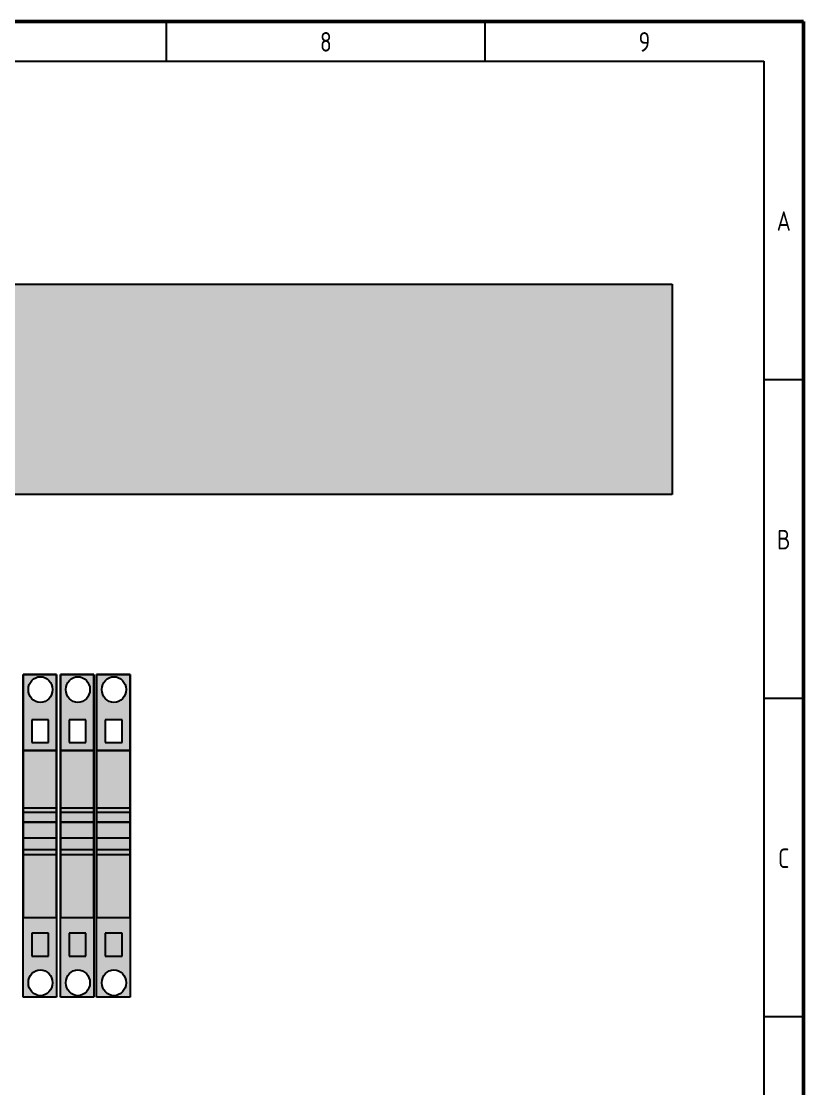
# Model space of a CAD drawing. Header units: millimetres. Extents: x 10 to 410, y 10 to 275.
# Drawn here: x 311.8 to 410, y 141 to 275 of the extents above; entities that cross this region are included whole.
import ezdxf
from ezdxf.enums import TextEntityAlignment as Align

# ---------------------------------------------------------------- set-up
doc = ezdxf.new("R2010")
doc.units = ezdxf.units.MM
doc.linetypes.add('Caddy_Solid', pattern=[0])
doc.styles.add('Caddy_Vectorfont1p', font='isocp___.ttf', dxfattribs={"width": 0.9})

# ---------------------------------------------------------------- blocks, each defined once
blk = doc.blocks.new('Blk1')
at = {"linetype": 'Caddy_Solid', "lineweight": 50}
for p, q in [((10, 275), (410, 275)), ((410, 275), (410, 10))]:
    blk.add_line(p, q, dxfattribs=at)
at = {"linetype": 'Caddy_Solid', "lineweight": 25}
for p, q in [((330, 270), (330, 275)), ((370, 270), (370, 275)), ((15, 270), (405, 270)), ((405, 270), (405, 30)), ((410, 230), (405, 230)), ((410, 190), (405, 190)), ((410, 150), (405, 150))]:
    blk.add_line(p, q, dxfattribs=at)
at = {"lineweight": 25, "style": 'Caddy_Vectorfont1p', "width": 0.9}
for s, p in [('8', (350, 271.2)), ('9', (390, 271.2)), ('A', (407.5, 248.7)), ('B', (407.5, 208.7)), ('C', (407.5, 168.7))]:
    blk.add_text(s, height=2.45, dxfattribs=at).set_placement(p, align=Align.CENTER)
blk = doc.blocks.new('Blk332')
at = {"linetype": 'Caddy_Solid', "lineweight": 25}
for p, q in [((63.9, 242), (393.5, 242)), ((393.5, 242), (393.5, 215.6)), ((393.5, 215.6), (63.9, 215.6))]:
    blk.add_line(p, q, dxfattribs=at)
blk = doc.blocks.new('Blk365')
at = {"color": 2, "linetype": 'Caddy_Solid', "lineweight": 25, "true_color": 0xffff00}
for p, q in [((315.16, 187.32), (313.06, 187.32)), ((313.06, 187.32), (313.06, 184.44)), ((315.16, 184.44), (315.16, 187.32)), ((313.06, 184.44), (315.16, 184.44))]:
    blk.add_line(p, q, dxfattribs=at)
blk = doc.blocks.new('Blk366')
at = {"linetype": 'Caddy_Solid', "lineweight": 25}
for p, q in [((315.16, 160.5), (313.06, 160.5)), ((313.06, 160.5), (313.06, 157.62)), ((315.16, 157.62), (315.16, 160.5)), ((313.06, 157.62), (315.16, 157.62))]:
    blk.add_line(p, q, dxfattribs=at)
blk = doc.blocks.new('Blk364')
for points in [[(316.17, 192.99), (316.17, 183.45), (311.97, 183.45), (311.97, 192.99), (316.17, 192.99), (314.28, 189.49), (314.41, 189.5), (314.54, 189.54), (314.67, 189.58), (314.79, 189.63), (314.91, 189.7), (315.02, 189.77), (315.12, 189.86), (315.22, 189.95), (315.31, 190.06), (315.39, 190.17), (315.46, 190.29), (315.52, 190.42), (315.57, 190.55), (315.61, 190.68), (315.64, 190.82), (315.66, 190.96), (315.66, 191.1), (315.66, 191.24), (315.64, 191.38), (315.61, 191.52), (315.57, 191.65), (315.52, 191.78), (315.46, 191.91), (315.39, 192.03), (315.31, 192.14), (315.22, 192.25), (315.12, 192.34), (315.02, 192.43), (314.91, 192.5), (314.79, 192.57), (314.67, 192.62), (314.54, 192.66), (314.41, 192.7), (314.28, 192.71), (314.15, 192.72), (314.02, 192.71), (313.89, 192.7), (313.76, 192.66), (313.63, 192.62), (313.51, 192.57), (313.4, 192.5), (313.28, 192.43), (313.18, 192.34), (313.08, 192.25), (312.99, 192.14), (312.91, 192.03), (312.84, 191.91), (312.78, 191.78), (312.73, 191.65), (312.69, 191.52), (312.66, 191.38), (312.65, 191.24), (312.64, 191.1), (312.65, 190.96), (312.66, 190.82), (312.69, 190.68), (312.73, 190.55), (312.78, 190.42), (312.84, 190.29), (312.91, 190.17), (312.99, 190.06), (313.08, 189.95), (313.18, 189.86), (313.28, 189.77), (313.4, 189.7), (313.51, 189.63), (313.63, 189.58), (313.76, 189.54), (313.89, 189.5), (314.02, 189.49), (314.15, 189.48), (314.28, 189.49), (316.17, 192.99), (315.16, 187.32), (313.06, 187.32), (313.06, 184.44), (315.16, 184.44), (315.16, 187.32)], [(316.17, 175.71), (316.17, 183.45), (311.97, 183.45), (311.97, 175.71), (316.08, 175.71)], [(316.17, 176.25), (311.97, 176.25), (311.97, 175.71), (316.08, 175.71), (316.17, 175.71)], [(316.17, 175.71), (316.17, 170.4), (311.97, 170.4), (311.97, 175.71), (316.08, 175.71)], [(315.83, 175.71), (311.97, 175.71), (311.97, 174.45), (316.17, 174.45), (316.17, 175.71)], [(316.17, 170.4), (316.17, 162.48), (311.97, 162.48), (311.97, 170.4)], [(311.97, 162.48), (316.17, 162.48), (316.17, 152.49), (311.97, 152.49), (311.97, 162.48), (313.06, 160.5), (315.16, 160.5), (315.16, 157.62), (313.06, 157.62), (313.06, 160.5), (311.97, 162.48), (314.02, 155.9), (313.89, 155.89), (313.76, 155.85), (313.63, 155.81), (313.51, 155.76), (313.4, 155.69), (313.28, 155.62), (313.18, 155.53), (313.08, 155.44), (312.99, 155.33), (312.91, 155.22), (312.84, 155.1), (312.78, 154.97), (312.73, 154.84), (312.69, 154.71), (312.66, 154.57), (312.65, 154.43), (312.64, 154.29), (312.65, 154.15), (312.66, 154.01), (312.69, 153.87), (312.73, 153.74), (312.78, 153.61), (312.84, 153.48), (312.91, 153.36), (312.99, 153.25), (313.08, 153.14), (313.18, 153.05), (313.28, 152.96), (313.4, 152.89), (313.51, 152.82), (313.63, 152.77), (313.76, 152.73), (313.89, 152.69), (314.02, 152.68), (314.15, 152.67), (314.28, 152.68), (314.41, 152.69), (314.54, 152.73), (314.67, 152.77), (314.79, 152.82), (314.91, 152.89), (315.02, 152.96), (315.12, 153.05), (315.22, 153.14), (315.31, 153.25), (315.39, 153.36), (315.46, 153.48), (315.52, 153.61), (315.57, 153.74), (315.61, 153.87), (315.64, 154.01), (315.66, 154.15), (315.66, 154.29), (315.66, 154.43), (315.64, 154.57), (315.61, 154.71), (315.57, 154.84), (315.52, 154.97), (315.46, 155.1), (315.39, 155.22), (315.31, 155.33), (315.22, 155.44), (315.12, 155.53), (315.02, 155.62), (314.91, 155.69), (314.79, 155.76), (314.67, 155.81), (314.54, 155.85), (314.41, 155.89), (314.28, 155.9), (314.15, 155.91), (314.02, 155.9)]]:
    blk.add_hatch(color=254).paths.add_polyline_path(points)
at = {"linetype": 'Caddy_Solid', "lineweight": 25}
for p, q in [((311.97, 152.49), (311.97, 192.99)), ((311.97, 183.45), (311.97, 192.99)), ((311.97, 192.99), (316.17, 192.99)), ((316.17, 192.99), (316.17, 152.49)), ((316.17, 192.99), (316.17, 183.45)), ((315.16, 187.32), (313.06, 187.32)), ((313.06, 187.32), (313.06, 184.44)), ((315.16, 184.44), (315.16, 187.32)), ((313.06, 184.44), (315.16, 184.44)), ((316.17, 183.45), (311.97, 183.45)), ((311.97, 183.45), (311.97, 162.48)), ((316.17, 162.48), (316.17, 183.45)), ((311.97, 174.45), (311.97, 176.43)), ((311.97, 176.25), (316.17, 176.25)), ((311.97, 176.25), (316.17, 176.25)), ((311.97, 174.45), (311.97, 176.25)), ((311.97, 176.25), (316.17, 176.25)), ((311.97, 175.71), (316.08, 175.71)), ((315.83, 175.71), (316.17, 175.71)), ((316.17, 174.36), (316.17, 176.79)), ((316.17, 176.25), (316.17, 174.45)), ((311.97, 174.45), (316.17, 174.45)), ((316.17, 174.45), (311.97, 174.45)), ((311.97, 174.45), (316.17, 174.45)), ((311.97, 172.47), (316.17, 172.47)), ((311.97, 171.03), (316.17, 171.03)), ((311.97, 152.49), (311.97, 162.48)), ((311.97, 162.48), (316.17, 162.48)), ((316.17, 162.48), (316.17, 152.49)), ((316.17, 152.49), (311.97, 152.49)), ((316.17, 152.49), (311.97, 152.49))]:
    blk.add_line(p, q, dxfattribs=at)
at = {"color": 2, "linetype": 'Caddy_Solid', "lineweight": 25, "true_color": 0xffff00}
for p, q in [((311.97, 192.99), (316.17, 192.99)), ((311.97, 192.99), (311.97, 183.45)), ((316.17, 192.99), (311.97, 192.99)), ((316.17, 183.45), (316.17, 192.99))]:
    blk.add_line(p, q, dxfattribs=at)
at = {"color": 3, "linetype": 'Caddy_Solid', "lineweight": 25, "true_color": 0x00ff00}
for p, q in [((311.97, 183.45), (316.08, 183.45)), ((311.97, 183.45), (316.17, 183.45)), ((316.17, 183.45), (311.97, 183.45)), ((311.97, 183.45), (311.97, 162.48)), ((316.17, 183.45), (311.97, 183.45)), ((316.17, 162.48), (316.17, 183.45)), ((311.97, 170.4), (316.08, 170.4)), ((311.97, 170.4), (316.17, 170.4)), ((311.97, 162.48), (316.08, 162.48)), ((311.97, 162.48), (316.17, 162.48)), ((311.97, 162.48), (316.17, 162.48))]:
    blk.add_line(p, q, dxfattribs=at)
at = {"color": 2, "linetype": 'Caddy_Solid', "lineweight": 25, "true_color": 0xffff00}
blk.add_ellipse((314.15, 191.1), major_axis=(0, 1.62), ratio=0.933333, dxfattribs=at)
at = {"linetype": 'Caddy_Solid', "lineweight": 25}
for centre, ratio in [((314.15, 191.1), 0.933334), ((314.15, 154.29), 0.933333)]:
    blk.add_ellipse(centre, major_axis=(0, 1.62), ratio=ratio, dxfattribs=at)
for name in ['Blk365', 'Blk366']:
    blk.add_blockref(name, (0, 0, 1))
blk = doc.blocks.new('Blk368')
at = {"color": 2, "linetype": 'Caddy_Solid', "lineweight": 25, "true_color": 0xffff00}
for p, q in [((319.86, 187.32), (317.76, 187.32)), ((317.76, 187.32), (317.76, 184.44)), ((319.86, 184.44), (319.86, 187.32)), ((317.76, 184.44), (319.86, 184.44))]:
    blk.add_line(p, q, dxfattribs=at)
blk = doc.blocks.new('Blk369')
at = {"linetype": 'Caddy_Solid', "lineweight": 25}
for p, q in [((319.86, 160.5), (317.76, 160.5)), ((317.76, 160.5), (317.76, 157.62)), ((319.86, 157.62), (319.86, 160.5)), ((317.76, 157.62), (319.86, 157.62))]:
    blk.add_line(p, q, dxfattribs=at)
blk = doc.blocks.new('Blk367')
for points in [[(320.87, 192.99), (320.87, 183.45), (316.67, 183.45), (316.67, 192.99), (320.87, 192.99), (318.99, 189.49), (319.12, 189.5), (319.25, 189.54), (319.37, 189.58), (319.5, 189.63), (319.61, 189.7), (319.72, 189.77), (319.83, 189.86), (319.93, 189.95), (320.01, 190.06), (320.09, 190.17), (320.17, 190.29), (320.23, 190.42), (320.28, 190.55), (320.32, 190.68), (320.35, 190.82), (320.36, 190.96), (320.37, 191.1), (320.36, 191.24), (320.35, 191.38), (320.32, 191.52), (320.28, 191.65), (320.23, 191.78), (320.17, 191.91), (320.09, 192.03), (320.01, 192.14), (319.93, 192.25), (319.83, 192.34), (319.72, 192.43), (319.61, 192.5), (319.5, 192.57), (319.37, 192.62), (319.25, 192.66), (319.12, 192.7), (318.99, 192.71), (318.86, 192.72), (318.72, 192.71), (318.59, 192.7), (318.46, 192.66), (318.34, 192.62), (318.22, 192.57), (318.1, 192.5), (317.99, 192.43), (317.88, 192.34), (317.79, 192.25), (317.7, 192.14), (317.62, 192.03), (317.55, 191.91), (317.49, 191.78), (317.44, 191.65), (317.4, 191.52), (317.37, 191.38), (317.35, 191.24), (317.34, 191.1), (317.35, 190.96), (317.37, 190.82), (317.4, 190.68), (317.44, 190.55), (317.49, 190.42), (317.55, 190.29), (317.62, 190.17), (317.7, 190.06), (317.79, 189.95), (317.88, 189.86), (317.99, 189.77), (318.1, 189.7), (318.22, 189.63), (318.34, 189.58), (318.46, 189.54), (318.59, 189.5), (318.72, 189.49), (318.86, 189.48), (318.99, 189.49), (320.87, 192.99), (319.86, 187.32), (317.76, 187.32), (317.76, 184.44), (319.86, 184.44), (319.86, 187.32)], [(320.87, 175.71), (320.87, 183.45), (316.67, 183.45), (316.67, 175.71), (320.79, 175.71)], [(320.87, 176.25), (316.67, 176.25), (316.67, 175.71), (320.79, 175.71), (320.87, 175.71)], [(320.87, 175.71), (320.87, 170.4), (316.67, 170.4), (316.67, 175.71), (320.79, 175.71)], [(320.54, 175.71), (316.67, 175.71), (316.67, 174.45), (320.87, 174.45), (320.87, 175.71)], [(320.87, 170.4), (320.87, 162.48), (316.67, 162.48), (316.67, 170.4)], [(316.67, 162.48), (320.87, 162.48), (320.87, 152.49), (316.67, 152.49), (316.67, 162.48), (317.76, 160.5), (319.86, 160.5), (319.86, 157.62), (317.76, 157.62), (317.76, 160.5), (316.67, 162.48), (318.72, 155.9), (318.59, 155.89), (318.46, 155.85), (318.34, 155.81), (318.22, 155.76), (318.1, 155.69), (317.99, 155.62), (317.88, 155.53), (317.79, 155.44), (317.7, 155.33), (317.62, 155.22), (317.55, 155.1), (317.49, 154.97), (317.44, 154.84), (317.4, 154.71), (317.37, 154.57), (317.35, 154.43), (317.34, 154.29), (317.35, 154.15), (317.37, 154.01), (317.4, 153.87), (317.44, 153.74), (317.49, 153.61), (317.55, 153.48), (317.62, 153.36), (317.7, 153.25), (317.79, 153.14), (317.88, 153.05), (317.99, 152.96), (318.1, 152.89), (318.22, 152.82), (318.34, 152.77), (318.46, 152.73), (318.59, 152.69), (318.72, 152.68), (318.86, 152.67), (318.99, 152.68), (319.12, 152.69), (319.25, 152.73), (319.37, 152.77), (319.5, 152.82), (319.61, 152.89), (319.72, 152.96), (319.83, 153.05), (319.93, 153.14), (320.01, 153.25), (320.09, 153.36), (320.17, 153.48), (320.23, 153.61), (320.28, 153.74), (320.32, 153.87), (320.35, 154.01), (320.36, 154.15), (320.37, 154.29), (320.36, 154.43), (320.35, 154.57), (320.32, 154.71), (320.28, 154.84), (320.23, 154.97), (320.17, 155.1), (320.09, 155.22), (320.01, 155.33), (319.93, 155.44), (319.83, 155.53), (319.72, 155.62), (319.61, 155.69), (319.5, 155.76), (319.37, 155.81), (319.25, 155.85), (319.12, 155.89), (318.99, 155.9), (318.86, 155.91), (318.72, 155.9)]]:
    blk.add_hatch(color=254).paths.add_polyline_path(points)
at = {"linetype": 'Caddy_Solid', "lineweight": 25}
for p, q in [((316.67, 152.49), (316.67, 192.99)), ((316.67, 183.45), (316.67, 192.99)), ((316.67, 192.99), (320.87, 192.99)), ((320.87, 192.99), (320.87, 152.49)), ((320.87, 192.99), (320.87, 183.45)), ((319.86, 187.32), (317.76, 187.32)), ((317.76, 187.32), (317.76, 184.44)), ((319.86, 184.44), (319.86, 187.32)), ((317.76, 184.44), (319.86, 184.44)), ((320.87, 183.45), (316.67, 183.45)), ((316.67, 183.45), (316.67, 162.48)), ((320.87, 162.48), (320.87, 183.45)), ((316.67, 174.45), (316.67, 176.43)), ((316.67, 176.25), (320.87, 176.25)), ((316.67, 176.25), (320.87, 176.25)), ((316.67, 174.45), (316.67, 176.25)), ((316.67, 176.25), (320.87, 176.25)), ((316.67, 175.71), (320.79, 175.71)), ((320.54, 175.71), (320.87, 175.71)), ((320.87, 174.36), (320.87, 176.79)), ((320.87, 176.25), (320.87, 174.45)), ((316.67, 174.45), (320.87, 174.45)), ((320.87, 174.45), (316.67, 174.45)), ((316.67, 174.45), (320.87, 174.45)), ((316.67, 172.47), (320.87, 172.47)), ((316.67, 171.03), (320.87, 171.03)), ((316.67, 152.49), (316.67, 162.48)), ((316.67, 162.48), (320.87, 162.48)), ((320.87, 162.48), (320.87, 152.49)), ((320.87, 152.49), (316.67, 152.49)), ((320.87, 152.49), (316.67, 152.49))]:
    blk.add_line(p, q, dxfattribs=at)
at = {"color": 2, "linetype": 'Caddy_Solid', "lineweight": 25, "true_color": 0xffff00}
for p, q in [((316.67, 192.99), (320.87, 192.99)), ((316.67, 192.99), (316.67, 183.45)), ((320.87, 192.99), (316.67, 192.99)), ((320.87, 183.45), (320.87, 192.99))]:
    blk.add_line(p, q, dxfattribs=at)
at = {"color": 3, "linetype": 'Caddy_Solid', "lineweight": 25, "true_color": 0x00ff00}
for p, q in [((316.67, 183.45), (320.79, 183.45)), ((316.67, 183.45), (320.87, 183.45)), ((320.87, 183.45), (316.67, 183.45)), ((316.67, 183.45), (316.67, 162.48)), ((320.87, 183.45), (316.67, 183.45)), ((320.87, 162.48), (320.87, 183.45)), ((316.67, 170.4), (320.79, 170.4)), ((316.67, 170.4), (320.87, 170.4)), ((316.67, 162.48), (320.79, 162.48)), ((316.67, 162.48), (320.87, 162.48)), ((316.67, 162.48), (320.87, 162.48))]:
    blk.add_line(p, q, dxfattribs=at)
at = {"color": 2, "linetype": 'Caddy_Solid', "lineweight": 25, "true_color": 0xffff00}
blk.add_ellipse((318.86, 191.1), major_axis=(0, 1.62), ratio=0.933333, dxfattribs=at)
at = {"linetype": 'Caddy_Solid', "lineweight": 25}
for centre, ratio in [((318.86, 191.1), 0.933334), ((318.86, 154.29), 0.933333)]:
    blk.add_ellipse(centre, major_axis=(0, 1.62), ratio=ratio, dxfattribs=at)
for name in ['Blk368', 'Blk369']:
    blk.add_blockref(name, (0, 0, 1))
blk = doc.blocks.new('Blk371')
at = {"color": 2, "linetype": 'Caddy_Solid', "lineweight": 25, "true_color": 0xffff00}
for p, q in [((324.4, 187.32), (322.3, 187.32)), ((322.3, 187.32), (322.3, 184.44)), ((324.4, 184.44), (324.4, 187.32)), ((322.3, 184.44), (324.4, 184.44))]:
    blk.add_line(p, q, dxfattribs=at)
blk = doc.blocks.new('Blk372')
at = {"linetype": 'Caddy_Solid', "lineweight": 25}
for p, q in [((324.4, 160.5), (322.3, 160.5)), ((322.3, 160.5), (322.3, 157.62)), ((324.4, 157.62), (324.4, 160.5)), ((322.3, 157.62), (324.4, 157.62))]:
    blk.add_line(p, q, dxfattribs=at)
blk = doc.blocks.new('Blk370')
for points in [[(325.41, 192.99), (325.41, 183.45), (321.21, 183.45), (321.21, 192.99), (325.41, 192.99), (323.52, 189.49), (323.65, 189.5), (323.78, 189.54), (323.91, 189.58), (324.03, 189.63), (324.15, 189.7), (324.26, 189.77), (324.36, 189.86), (324.46, 189.95), (324.55, 190.06), (324.63, 190.17), (324.7, 190.29), (324.76, 190.42), (324.81, 190.55), (324.85, 190.68), (324.88, 190.82), (324.9, 190.96), (324.9, 191.1), (324.9, 191.24), (324.88, 191.38), (324.85, 191.52), (324.81, 191.65), (324.76, 191.78), (324.7, 191.91), (324.63, 192.03), (324.55, 192.14), (324.46, 192.25), (324.36, 192.34), (324.26, 192.43), (324.15, 192.5), (324.03, 192.57), (323.91, 192.62), (323.78, 192.66), (323.65, 192.7), (323.52, 192.71), (323.39, 192.72), (323.26, 192.71), (323.13, 192.7), (323, 192.66), (322.87, 192.62), (322.75, 192.57), (322.64, 192.5), (322.52, 192.43), (322.42, 192.34), (322.32, 192.25), (322.23, 192.14), (322.15, 192.03), (322.08, 191.91), (322.02, 191.78), (321.97, 191.65), (321.93, 191.52), (321.9, 191.38), (321.89, 191.24), (321.88, 191.1), (321.89, 190.96), (321.9, 190.82), (321.93, 190.68), (321.97, 190.55), (322.02, 190.42), (322.08, 190.29), (322.15, 190.17), (322.23, 190.06), (322.32, 189.95), (322.42, 189.86), (322.52, 189.77), (322.64, 189.7), (322.75, 189.63), (322.87, 189.58), (323, 189.54), (323.13, 189.5), (323.26, 189.49), (323.39, 189.48), (323.52, 189.49), (325.41, 192.99), (324.4, 187.32), (322.3, 187.32), (322.3, 184.44), (324.4, 184.44), (324.4, 187.32)], [(325.41, 175.71), (325.41, 183.45), (321.21, 183.45), (321.21, 175.71), (325.32, 175.71)], [(325.41, 176.25), (321.21, 176.25), (321.21, 175.71), (325.32, 175.71), (325.41, 175.71)], [(325.41, 175.71), (325.41, 170.4), (321.21, 170.4), (321.21, 175.71), (325.32, 175.71)], [(325.07, 175.71), (321.21, 175.71), (321.21, 174.45), (325.41, 174.45), (325.41, 175.71)], [(325.41, 170.4), (325.41, 162.48), (321.21, 162.48), (321.21, 170.4)], [(321.21, 162.48), (325.41, 162.48), (325.41, 152.49), (321.21, 152.49), (321.21, 162.48), (322.3, 160.5), (324.4, 160.5), (324.4, 157.62), (322.3, 157.62), (322.3, 160.5), (321.21, 162.48), (323.26, 155.9), (323.13, 155.89), (323, 155.85), (322.87, 155.81), (322.75, 155.76), (322.64, 155.69), (322.52, 155.62), (322.42, 155.53), (322.32, 155.44), (322.23, 155.33), (322.15, 155.22), (322.08, 155.1), (322.02, 154.97), (321.97, 154.84), (321.93, 154.71), (321.9, 154.57), (321.89, 154.43), (321.88, 154.29), (321.89, 154.15), (321.9, 154.01), (321.93, 153.87), (321.97, 153.74), (322.02, 153.61), (322.08, 153.48), (322.15, 153.36), (322.23, 153.25), (322.32, 153.14), (322.42, 153.05), (322.52, 152.96), (322.64, 152.89), (322.75, 152.82), (322.87, 152.77), (323, 152.73), (323.13, 152.69), (323.26, 152.68), (323.39, 152.67), (323.52, 152.68), (323.65, 152.69), (323.78, 152.73), (323.91, 152.77), (324.03, 152.82), (324.15, 152.89), (324.26, 152.96), (324.36, 153.05), (324.46, 153.14), (324.55, 153.25), (324.63, 153.36), (324.7, 153.48), (324.76, 153.61), (324.81, 153.74), (324.85, 153.87), (324.88, 154.01), (324.9, 154.15), (324.9, 154.29), (324.9, 154.43), (324.88, 154.57), (324.85, 154.71), (324.81, 154.84), (324.76, 154.97), (324.7, 155.1), (324.63, 155.22), (324.55, 155.33), (324.46, 155.44), (324.36, 155.53), (324.26, 155.62), (324.15, 155.69), (324.03, 155.76), (323.91, 155.81), (323.78, 155.85), (323.65, 155.89), (323.52, 155.9), (323.39, 155.91), (323.26, 155.9)]]:
    blk.add_hatch(color=254).paths.add_polyline_path(points)
at = {"linetype": 'Caddy_Solid', "lineweight": 25}
for p, q in [((321.21, 152.49), (321.21, 192.99)), ((321.21, 183.45), (321.21, 192.99)), ((321.21, 192.99), (325.41, 192.99)), ((325.41, 192.99), (325.41, 152.49)), ((325.41, 192.99), (325.41, 183.45)), ((324.4, 187.32), (322.3, 187.32)), ((322.3, 187.32), (322.3, 184.44)), ((324.4, 184.44), (324.4, 187.32)), ((322.3, 184.44), (324.4, 184.44)), ((325.41, 183.45), (321.21, 183.45)), ((321.21, 183.45), (321.21, 162.48)), ((325.41, 162.48), (325.41, 183.45)), ((321.21, 174.45), (321.21, 176.43)), ((321.21, 176.25), (325.41, 176.25)), ((321.21, 176.25), (325.41, 176.25)), ((321.21, 174.45), (321.21, 176.25)), ((321.21, 176.25), (325.41, 176.25)), ((321.21, 175.71), (325.32, 175.71)), ((325.07, 175.71), (325.41, 175.71)), ((325.41, 174.36), (325.41, 176.79)), ((325.41, 176.25), (325.41, 174.45)), ((321.21, 174.45), (325.41, 174.45)), ((325.41, 174.45), (321.21, 174.45)), ((321.21, 174.45), (325.41, 174.45)), ((321.21, 172.47), (325.41, 172.47)), ((321.21, 171.03), (325.41, 171.03)), ((321.21, 152.49), (321.21, 162.48)), ((321.21, 162.48), (325.41, 162.48)), ((325.41, 162.48), (325.41, 152.49)), ((325.41, 152.49), (321.21, 152.49)), ((325.41, 152.49), (321.21, 152.49))]:
    blk.add_line(p, q, dxfattribs=at)
at = {"color": 2, "linetype": 'Caddy_Solid', "lineweight": 25, "true_color": 0xffff00}
for p, q in [((321.21, 192.99), (325.41, 192.99)), ((321.21, 192.99), (321.21, 183.45)), ((325.41, 192.99), (321.21, 192.99)), ((325.41, 183.45), (325.41, 192.99))]:
    blk.add_line(p, q, dxfattribs=at)
at = {"color": 3, "linetype": 'Caddy_Solid', "lineweight": 25, "true_color": 0x00ff00}
for p, q in [((321.21, 183.45), (325.32, 183.45)), ((321.21, 183.45), (325.41, 183.45)), ((325.41, 183.45), (321.21, 183.45)), ((321.21, 183.45), (321.21, 162.48)), ((325.41, 183.45), (321.21, 183.45)), ((325.41, 162.48), (325.41, 183.45)), ((321.21, 170.4), (325.32, 170.4)), ((321.21, 170.4), (325.41, 170.4)), ((321.21, 162.48), (325.32, 162.48)), ((321.21, 162.48), (325.41, 162.48)), ((321.21, 162.48), (325.41, 162.48))]:
    blk.add_line(p, q, dxfattribs=at)
at = {"color": 2, "linetype": 'Caddy_Solid', "lineweight": 25, "true_color": 0xffff00}
blk.add_ellipse((323.39, 191.1), major_axis=(0, 1.62), ratio=0.933333, dxfattribs=at)
at = {"linetype": 'Caddy_Solid', "lineweight": 25}
for centre, ratio in [((323.39, 191.1), 0.933334), ((323.39, 154.29), 0.933333)]:
    blk.add_ellipse(centre, major_axis=(0, 1.62), ratio=ratio, dxfattribs=at)
for name in ['Blk371', 'Blk372']:
    blk.add_blockref(name, (0, 0, 1))

msp = doc.modelspace()

# ---------------------------------------------------------------- hatches: boundary and pattern name
msp.add_hatch(color=9).paths.add_polyline_path([(63.9, 215.6), (393.5, 215.6), (393.5, 242), (63.9, 242)])

# ---------------------------------------------------------------- block references
for name in ['Blk1', 'Blk332', 'Blk364', 'Blk367', 'Blk370']:
    msp.add_blockref(name, (0, 0, 1))

doc.saveas('drawing.dxf')
